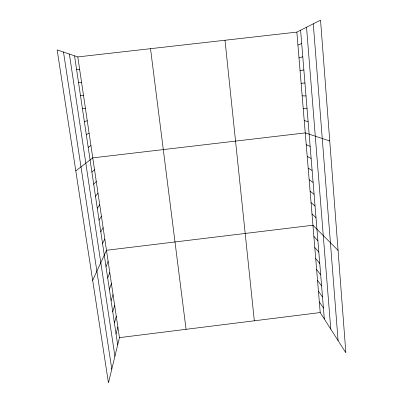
<?xml version="1.0" encoding="UTF-8"?>
<svg xmlns="http://www.w3.org/2000/svg" width="403" height="403" viewBox="0 0 403 403"><rect width="100%" height="100%" fill="white"/><g stroke="black" fill="none" stroke-linecap="round" stroke-linejoin="round"><path stroke-width="0.6" d="M77.794 56.924L119.439 337.638L108.462 382.85L57.145 49.891L77.794 56.924L296.855 32.104L320.546 20.15L345.855 352.766L320.214 312.557L296.855 32.104M116.049 333.931L117.857 326.979M114.402 322.909L116.266 316.249M112.744 311.801L114.664 305.444M111.077 300.623L113.052 294.563M109.394 289.359L111.424 283.606M107.702 278.015L109.787 272.574M105.994 266.59L108.14 261.461M92.675 280.412L106.478 250.278L312.94 225.232L338.062 250.364M102.548 243.493L104.805 239.009M100.805 231.816L103.123 227.665M99.047 220.053L101.43 216.24M97.279 208.21L99.722 204.729M95.501 196.276L98.005 193.143M93.703 184.252L96.272 181.471M91.894 172.141L94.529 169.713M75.794 170.907L92.771 157.875L305.252 132.909L329.74 140.964M88.186 147.276L90.947 145.584M86.277 134.511L89.108 133.202M297.933 45.04L301.701 43.564M84.358 121.651L87.26 120.729M299.001 57.876L302.789 56.813M82.424 108.689L85.396 108.16M300.064 70.616L303.867 69.961M119.439 337.638L320.214 312.557M301.117 83.26L304.94 83.003M80.474 95.627L83.517 95.496M302.164 95.813L306.003 95.949M78.509 82.459L81.623 82.736M303.202 108.271L307.056 108.795M76.53 69.19L79.713 69.88M304.23 120.638L308.104 121.54M306.235 144.737L310.144 146.38M307.217 156.485L311.141 158.475M308.184 168.142L312.124 170.484M309.151 179.723L313.106 182.408M310.109 191.218L314.078 194.246M311.061 202.633L315.04 205.993M312.003 213.973L316.002 217.66M313.872 236.41L317.896 240.742M314.798 247.513L318.833 252.162M315.715 258.54L319.765 263.502M316.627 269.491L320.692 274.76M317.534 280.367L321.609 285.939M318.43 291.173L322.521 297.036M319.327 301.902L323.428 308.058M63.488 52.052L111.797 369.123M69.366 54.057L114.915 356.267M74.53 55.816L117.681 344.882M150.515 48.687L186.06 329.316M225 40.25L254.323 320.788M300.603 30.215L324.324 319.005M306.532 27.223L330.787 329.14M313.277 23.817L338.077 340.57"/></g></svg>
